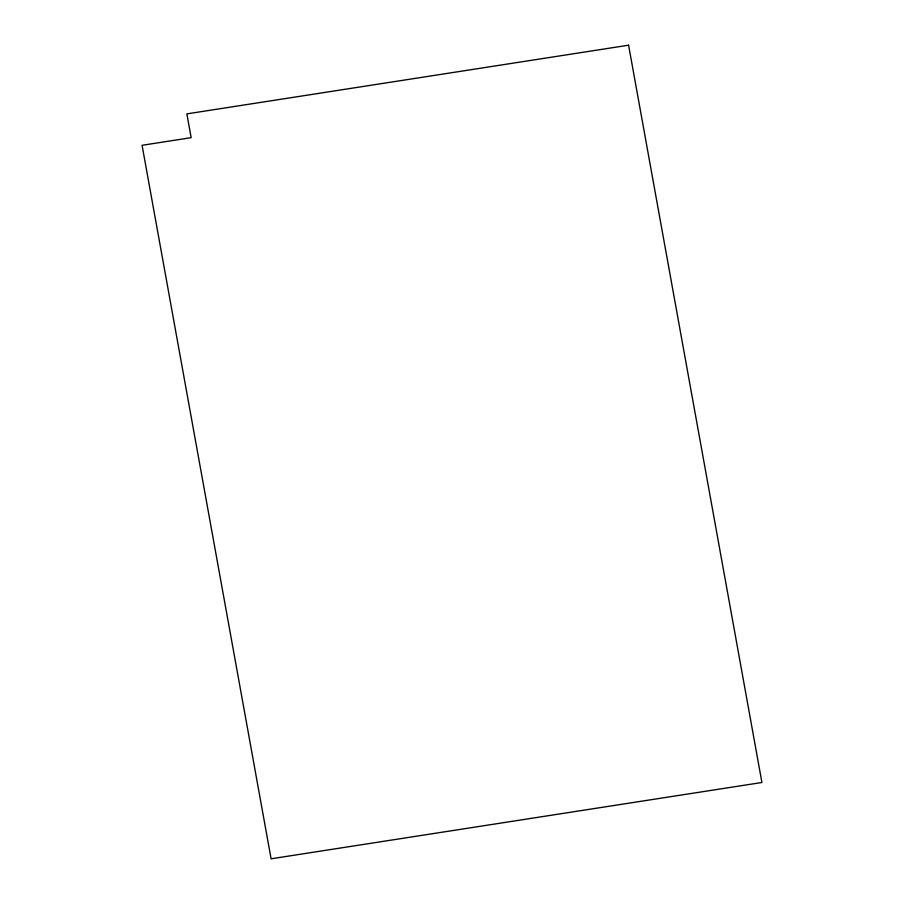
<?xml version="1.0" encoding="UTF-8"?>
<svg xmlns="http://www.w3.org/2000/svg" width="904" height="904" viewBox="0 0 904 904"><rect width="100%" height="100%" fill="white"/><g stroke="black" fill="none" stroke-linecap="round" stroke-linejoin="round"><path stroke-width="1.36" d="M628.596 45.2L186.857 113.881L191.162 137.668L142.075 145.295L271.098 858.8L761.925 782.491L628.596 45.2"/></g></svg>
